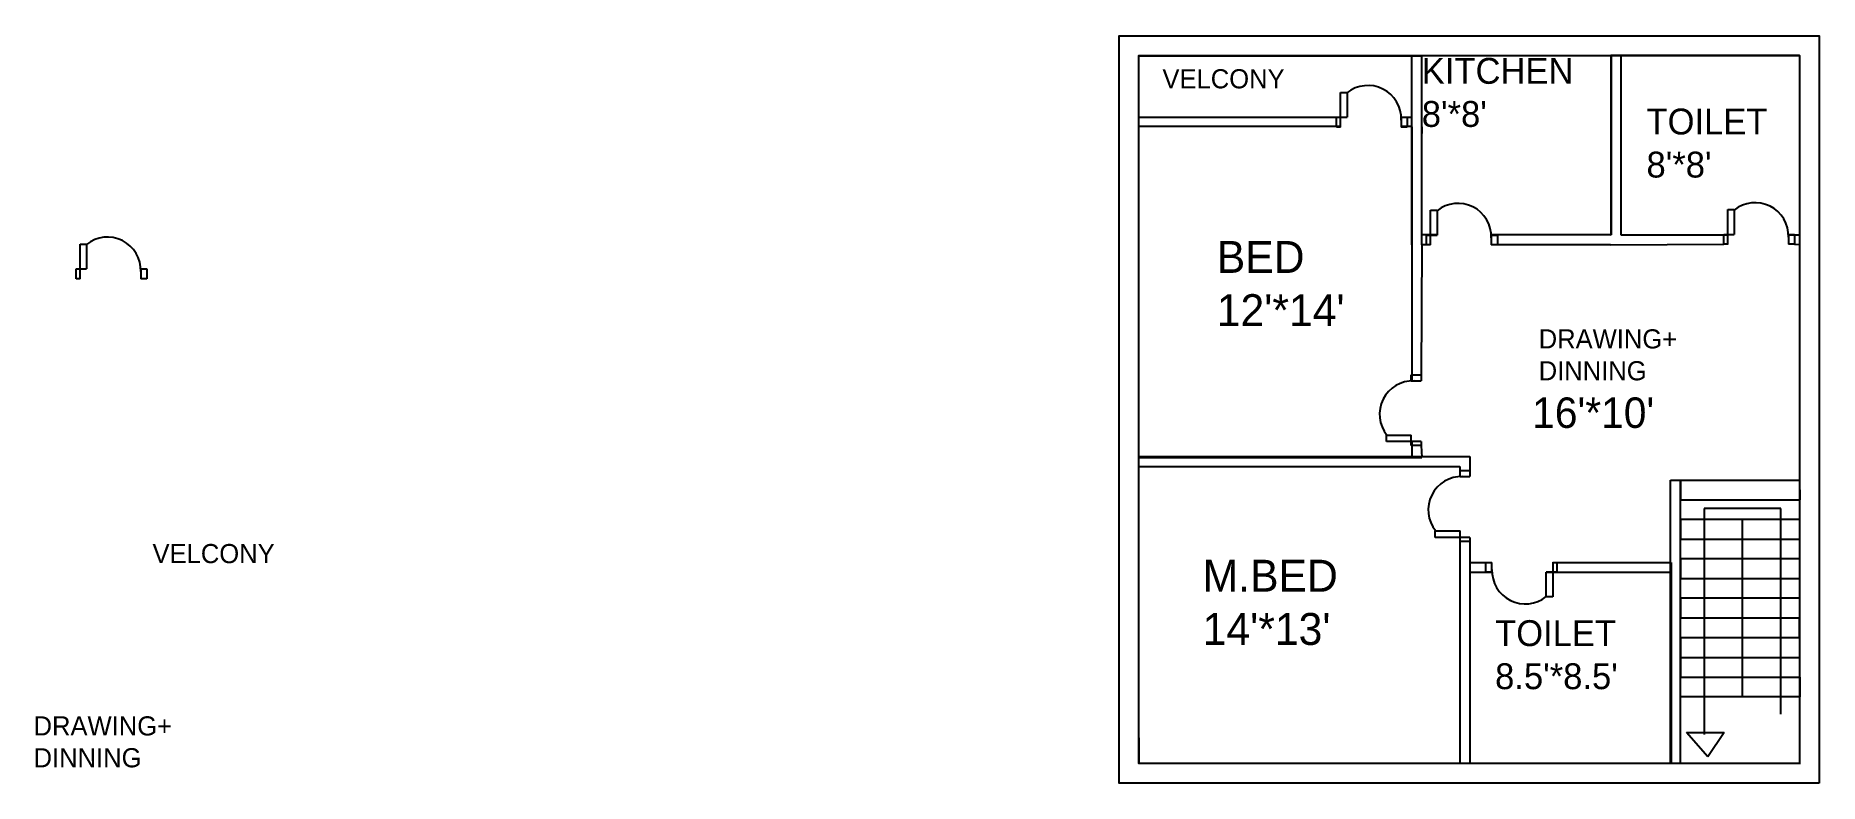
# Model space of a CAD drawing. Header units: inches. Extents: x -229 to 678, y 96 to 476.
import ezdxf

# ---------------------------------------------------------------- set-up
doc = ezdxf.new("R2010")
doc.units = ezdxf.units.IN
doc.header["$MEASUREMENT"] = 0

msp = doc.modelspace()

# ---------------------------------------------------------------- linework, layer by layer
for p, q in [((332.23, 465.52), (476.23, 465.52)), ((470.9, 369.46), (470.9, 465.46)), ((475.9, 369.46), (475.9, 465.46)), ((476.16, 465.7), (572.16, 465.7)), ((668.05, 465.66), (572.05, 465.66)), ((668.06, 465.54), (572.06, 465.54)), ((572.06, 465.54), (572.06, 374.54)), ((572.16, 465.7), (572.16, 374.54)), ((577.16, 465.7), (577.16, 374.54)), ((668.05, 465.66), (655.1, 465.66)), ((668.14, 369.6), (668.14, 465.6)), ((434.56, 429.19), (434.56, 446.82)), ((434.56, 446.82), (437.87, 446.82)), ((437.87, 446.82), (437.87, 434.21)), ((331.89, 434.33), (437.87, 434.33)), ((434.56, 429.52), (332.23, 429.52)), ((432.54, 434.23), (437.87, 434.23)), ((432.54, 429.23), (432.54, 434.23)), ((434.56, 429.23), (432.54, 429.23)), ((465.44, 434.33), (470.9, 434.33)), ((465.44, 434.23), (468.54, 434.23)), ((465.45, 434.21), (465.45, 429.22)), ((470.9, 429.52), (465.45, 429.52)), ((468.54, 429.23), (465.45, 429.23)), ((468.54, 434.23), (468.54, 429.23)), ((470.89, 429.33), (470.89, 300.23)), ((475.89, 429.33), (475.89, 426.04)), ((480.35, 369.3), (480.35, 386.93)), ((480.35, 386.93), (483.66, 386.93)), ((483.66, 386.93), (483.66, 374.32)), ((631.45, 369.63), (631.45, 387.26)), ((631.45, 387.26), (634.76, 387.26)), ((634.76, 387.26), (634.76, 374.65)), ((483.66, 374.46), (475.9, 374.46)), ((478.33, 374.34), (483.66, 374.34)), ((478.33, 369.34), (478.33, 374.34)), ((571.9, 374.46), (511.22, 374.46)), ((511.23, 374.34), (514.33, 374.34)), ((511.24, 374.32), (511.24, 369.33)), ((514.33, 374.34), (514.33, 369.34)), ((572.06, 374.54), (572.16, 374.54)), ((577.16, 374.54), (631.45, 374.54)), ((629.43, 374.67), (634.76, 374.67)), ((629.43, 369.67), (629.43, 374.67)), ((662.33, 374.67), (665.43, 374.67)), ((662.34, 374.65), (662.34, 369.67)), ((662.34, 374.54), (668.06, 374.54)), ((665.43, 374.67), (665.43, 369.67)), ((-206.41, 352.14), (-206.41, 369.77)), ((-206.41, 369.77), (-203.1, 369.77)), ((-203.1, 369.77), (-203.1, 357.16)), ((475.9, 369.46), (475.56, 303.32)), ((480.35, 369.46), (475.9, 369.46)), ((480.35, 369.34), (478.33, 369.34)), ((571.9, 369.46), (511.24, 369.46)), ((514.33, 369.34), (511.24, 369.34)), ((571.9, 369.46), (629.43, 369.67)), ((631.45, 369.67), (629.43, 369.67)), ((665.43, 369.67), (662.34, 369.67)), ((665.43, 369.67), (668.14, 369.6)), ((-208.43, 357.18), (-203.1, 357.18)), ((-208.43, 352.18), (-208.43, 357.18)), ((-175.53, 357.18), (-172.43, 357.18)), ((-175.52, 357.16), (-175.52, 352.17)), ((-172.43, 357.18), (-172.43, 352.18)), ((-206.41, 352.18), (-208.43, 352.18)), ((-172.43, 352.18), (-175.52, 352.18)), ((470.56, 300.22), (470.56, 303.32)), ((470.56, 303.32), (475.56, 303.32)), ((470.58, 300.23), (475.57, 300.23)), ((475.56, 303.32), (475.56, 300.23)), ((457.97, 269.34), (457.97, 272.65)), ((457.97, 272.65), (470.58, 272.65)), ((470.56, 267.32), (470.56, 272.65)), ((475.6, 269.34), (457.97, 269.34)), ((475.56, 267.32), (470.56, 267.32)), ((470.89, 269.34), (470.89, 261.33)), ((475.56, 269.34), (475.56, 267.32)), ((475.56, 267.32), (475.89, 261.33)), ((331.89, 261.33), (475.89, 261.33)), ((332.25, 261.73), (500.25, 261.73)), ((332.25, 256.73), (495.25, 256.73)), ((475.89, 261.73), (475.89, 261.33)), ((495.25, 256.73), (495.25, 251.55)), ((495.36, 251.56), (495.36, 254.66)), ((495.36, 254.66), (500.36, 254.66)), ((500.25, 261.73), (500.25, 251.57)), ((500.36, 254.66), (500.36, 251.57)), ((495.38, 251.57), (500.36, 251.57)), ((602.46, 105.77), (602.46, 249.77)), ((602.46, 249.77), (668.06, 249.77)), ((607.45, 249.78), (607.45, 239.78)), ((607.45, 249.71), (607.45, 244.71)), ((607.45, 249.71), (607.45, 239.71)), ((607.46, 105.77), (607.46, 249.77)), ((607.45, 239.78), (607.46, 239.78)), ((607.45, 239.71), (668.06, 239.71)), ((668.06, 239.71), (668.06, 229.71)), ((668.08, 244.8), (668.08, 239.8)), ((668.06, 229.71), (607.45, 229.71)), ((607.45, 229.71), (607.45, 219.71)), ((658.57, 235.41), (619.45, 235.41)), ((619.45, 235.41), (619.45, 120.5)), ((638.8, 229.68), (638.8, 140.38)), ((658.57, 130.84), (658.57, 235.41)), ((482.77, 220.68), (482.77, 223.99)), ((482.77, 223.99), (495.38, 223.99)), ((500.4, 220.68), (482.77, 220.68)), ((495.25, 223.99), (495.25, 105.73)), ((495.36, 218.66), (495.36, 223.99)), ((500.36, 218.66), (495.36, 218.66)), ((500.25, 220.68), (500.25, 105.73)), ((500.36, 220.68), (500.36, 218.66)), ((607.45, 219.71), (668.06, 219.71)), ((668.06, 219.71), (668.06, 209.71)), ((668.06, 209.71), (607.45, 209.71)), ((607.45, 209.71), (607.45, 199.71)), ((500.65, 207.97), (511.6, 207.97)), ((500.65, 202.97), (511.61, 202.97)), ((508.51, 202.98), (508.51, 207.98)), ((508.51, 207.98), (511.6, 207.98)), ((511.61, 202.98), (508.51, 202.98)), ((511.6, 203), (511.6, 207.99)), ((539.18, 190.39), (539.18, 203)), ((544.51, 202.98), (539.18, 202.98)), ((539.18, 202.97), (602.65, 202.97)), ((542.49, 208.02), (542.49, 190.39)), ((542.49, 207.98), (544.51, 207.98)), ((542.49, 207.97), (602.65, 207.97)), ((544.51, 207.98), (544.51, 202.98)), ((602.65, 207.97), (602.65, 105.97)), ((607.45, 199.71), (668.06, 199.71)), ((668.06, 199.71), (668.06, 189.71)), ((542.49, 190.39), (539.18, 190.39)), ((668.06, 189.71), (607.45, 189.71)), ((607.45, 189.71), (607.45, 179.71)), ((607.45, 179.71), (668.06, 179.71)), ((668.06, 169.78), (668.06, 179.78)), ((668.06, 179.71), (668.06, 169.71)), ((668.06, 169.71), (607.45, 169.71)), ((607.45, 169.71), (607.45, 159.71)), ((607.45, 159.71), (668.06, 159.71)), ((607.46, 159.71), (607.46, 149.71)), ((607.46, 149.71), (668.07, 149.71)), ((668.07, 149.71), (668.07, 139.71)), ((668.07, 139.71), (607.46, 139.71)), ((332.25, 105.73), (332.25, 118.73)), ((610.53, 121.55), (625.48, 121.55)), ((621.36, 109.2), (610.53, 121.55)), ((610.53, 121.55), (629.7, 121.55)), ((629.7, 121.55), (621.36, 109.2)), ((629.7, 121.55), (621.36, 109.2)), ((495.25, 105.73), (332.25, 105.73)), ((668.46, 105.77), (662.96, 105.77))]:
    msp.add_line(p, q)
msp.add_lwpolyline([(678.06, 95.69), (322.06, 95.69), (322.06, 475.69), (678.06, 475.69)], close=True)
msp.add_lwpolyline([(668.06, 169.78), (668.06, 105.69), (332.06, 105.69), (332.06, 465.69), (668.06, 465.69), (668.06, 179.78)])
for centre, start, end in [((448.5, 433.42), 357.96564, 128.84701), ((494.29, 373.52), 357.96564, 128.84701), ((645.4, 373.86), 357.96564, 128.84701), ((-192.47, 356.37), 357.96564, 128.84701), ((471.38, 283.29), 87.96564, 218.84701), ((496.17, 234.62), 87.96564, 218.84701), ((528.55, 203.8), 177.96564, 308.84701)]:
    msp.add_arc(centre, 16.96, start, end)

# ---------------------------------------------------------------- texts
for s, height, p in [('KITCHEN', 13.141, (475.89, 451.23)), ('VELCONY', 9.721, (344.01, 448.92)), ("8'*8'", 13.141, (475.89, 429.33)), ('TOILET', 13.141, (590.17, 425.49)), ("8'*8'", 13.141, (590.17, 403.59)), ('BED', 16.23, (371.63, 355.11)), ("12'*14'", 16.23, (371.63, 328.06)), ('DRAWING+', 9.721, (535.35, 316.72)), ('DINNING', 9.721, (535.35, 300.52)), ("16'*10'", 15.497, (532.02, 276.32)), ('VELCONY', 9.721, (-169.57, 207.6)), ('M.BED', 16.23, (364.46, 193.08)), ("14'*13'", 16.23, (364.46, 166.03)), ('TOILET', 13.141, (513.18, 165.45)), ("8.5'*8.5'", 13.141, (513.18, 143.54)), ('DRAWING+', 9.721, (-230.06, 120.01)), ('DINNING', 9.721, (-230.06, 103.81))]:
    msp.add_text(s, height=height).set_placement(p)

doc.saveas('drawing.dxf')
